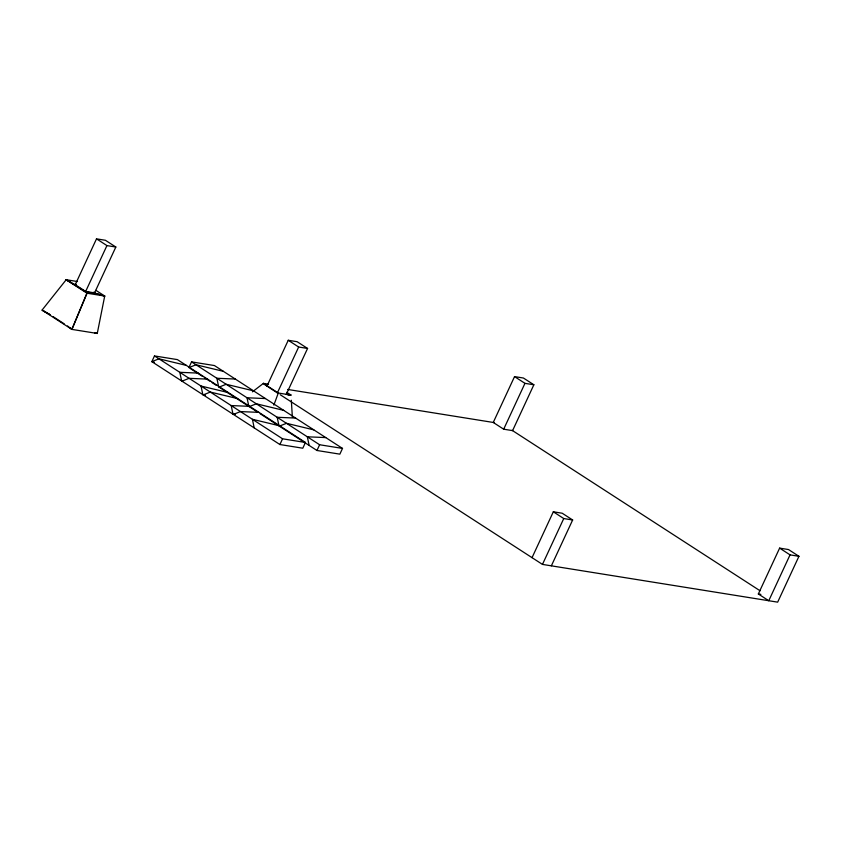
<?xml version="1.0" encoding="UTF-8"?>
<svg xmlns="http://www.w3.org/2000/svg" width="841" height="841" viewBox="0 0 841 841"><rect width="100%" height="100%" fill="white"/><g stroke="black" fill="none" stroke-linecap="round" stroke-linejoin="round"><path stroke-width="1.26" d="M95.937 290.366L104.715 296.043L97.262 333.457L71.832 329.378L67.511 325.972M273.861 405.12L278.297 393.031L263.401 383.391L252.416 391.832M71.832 329.378L86.917 293.194L85.887 291.911L66.187 279.748L42.05 310.108L49.829 314.523M49.955 314.608L42.166 310.161L71.948 329.43L87.033 293.236L85.887 291.911L96.053 293.541L104.715 296.043L86.917 293.194M96.515 238.844L75.227 284.7L85.656 291.449L94.549 292.878L115.837 247.023L105.409 240.274L96.515 238.844L106.933 245.593L115.837 247.023M85.656 291.449L106.933 245.593M154.492 355.932L151.832 361.662L279.906 444.532L302.792 448.211L305.451 442.471L177.377 359.601L154.492 355.932L282.565 438.802L305.451 442.471M313.84 429.877L286.487 423.307L279.359 426.156L316.962 450.482L339.848 454.151L342.508 448.421L214.434 365.551L191.548 361.882L188.889 367.612L196.016 364.773L223.37 371.333M286.276 394.303L307.564 348.447L297.136 341.709L288.242 340.279L266.954 386.135L263.401 383.391L268.489 384.211M277.646 392.989L278.297 393.031L277.383 392.873L298.66 347.018L307.564 348.447M279.906 444.532L282.565 438.802M316.962 450.482L319.622 444.752L342.508 448.421M514.545 376.6L493.257 422.455L503.685 429.194L512.579 430.624L533.867 384.768L523.438 378.03L514.545 376.6L524.963 383.349L533.867 384.768M503.685 429.194L524.963 383.349M532.038 557.657L553.325 511.801L562.219 513.231L572.647 519.98L551.36 565.835M280.179 394.692L542.466 564.406L563.754 518.55L572.647 519.98M798.95 556.3L790.046 554.871L768.769 600.726L758.34 593.977L779.628 548.122L788.522 549.551L798.95 556.3L777.662 602.156L542.466 564.406M181.992 381.173L189.12 378.334L207.538 379.112M219.049 387.123L226.176 384.284L253.53 390.844M203.207 394.913L210.345 392.064L237.688 398.634M249.199 406.634L256.337 403.796L283.68 410.355M233.367 414.424L240.494 411.585L258.912 412.363M198.224 373.099L179.806 372.311L181.614 380.931M235.28 379.039L216.862 378.261L218.671 386.881L256.925 411.638M265.441 398.56L247.023 397.772L248.831 406.392M249.609 406.34L231.191 405.562L232.999 414.182L235.448 414.287M295.601 418.072L277.183 417.283L278.991 425.914L260.174 413.74M325.751 437.583L307.333 436.805L309.141 445.425M286.539 394.418L291.007 395.07L286.749 392.316M77.509 281.535L66.071 279.696L73.85 284.121L76.394 284.521M287.633 389.446L494.403 422.634M277.383 392.873L291.007 395.07L286.518 394.345M758.34 593.977L760.884 594.387M186.313 365.383L158.96 358.823L151.832 361.662L154.324 362.261M228.384 392.61L201.031 386.04L202.839 394.671L205.33 395.259M279.759 425.851L252.416 419.291L254.213 427.911M104.715 296.043L96.042 293.509L93.877 292.111M779.628 548.122L790.046 554.871M512.074 430.298L760.033 590.75M288.242 340.279L298.66 347.018M553.325 511.801L563.754 518.55M267.995 386.807L277.972 393.262M66.187 279.748L87.033 293.236M191.548 361.882L319.622 444.752M189.992 368.326L202.124 376.179M204.331 377.598L209.851 381.173M212.058 382.602L216.463 385.451M53.246 316.731L64.221 323.838M263.401 383.391L266.933 386.061M70.802 328.095L71.948 329.43M291.322 400.242L292.363 417.052M97.262 333.457L94.781 332.742L97.262 333.457"/></g></svg>
